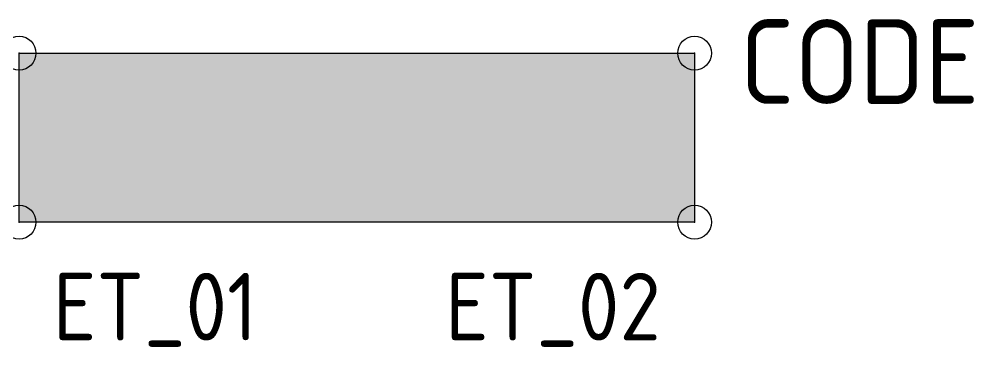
# Model space of a CAD drawing. Extents: x -10 to 18.3, y -3.7 to 6.
import ezdxf
from ezdxf.enums import TextEntityAlignment as Align

# ---------------------------------------------------------------- set-up
doc = ezdxf.new("R2010")
doc.units = 0
doc.header["$LTSCALE"] = 10
doc.header["$MEASUREMENT"] = 0
doc.header["$PDMODE"] = 32
doc.header["$PDSIZE"] = 1
doc.layers.get('0').update_dxf_attribs({"linetype": 'CONTINUOUS'})
for name, color, linetype in [('C', 7, 'CONTINUOUS'), ('TKST2', 2, 'CONTINUOUS'), ('TKST3', 1, 'CONTINUOUS')]:
    doc.layers.add(name, color=color, linetype=linetype)
doc.styles.get("Standard").update_dxf_attribs({"font": 'ISO8'})

msp = doc.modelspace()

# ---------------------------------------------------------------- linework, layer by layer
msp.add_lwpolyline([(-10, 0), (-10, 5), (10, 5), (10, 0)], close=True)
msp.add_solid([(-10, 5), (10, 5), (-10, 0), (10, 0)])
at = {"layer": 'C', "color": 1}
msp.add_point((-10, 5), dxfattribs=at)
at = {"layer": 'C', "color": 3}
msp.add_point((10, 5), dxfattribs=at)
at = {"layer": 'C', "color": 2}
msp.add_point((-10, 0), dxfattribs=at)
at = {"layer": 'C', "color": 4}
msp.add_point((10, 0), dxfattribs=at)

# ---------------------------------------------------------------- texts
at = {"layer": 'TKST2'}
msp.add_attdef('ET_01', (-9, -3.5), '', height=2, dxfattribs=at)
msp.add_attdef('ET_02', text='', height=2, dxfattribs=at).set_placement((9.001, -3.5), align=Align.RIGHT)
at = {"layer": 'TKST3'}
msp.add_attdef('CODE', (11.34, 3.5), '-L', height=2.5, dxfattribs=at)

doc.saveas('drawing.dxf')
